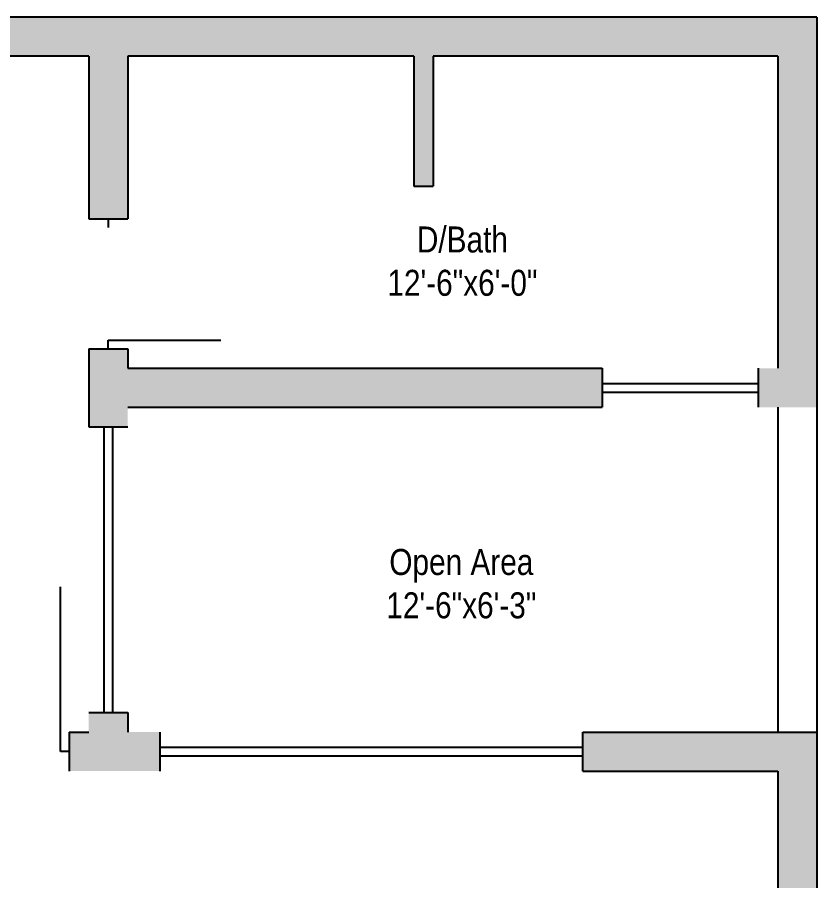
# Model space of a CAD drawing. Extents: x 9 to 378, y 7 to 556.
# Drawn here: x 194 to 378.5, y 357.1 to 556.4 of the extents above; entities that cross this region are included whole.
import ezdxf

# ---------------------------------------------------------------- set-up
doc = ezdxf.new("R2010")
doc.units = 0
doc.header["$MEASUREMENT"] = 0
for name, color, linetype in [('DOORS', 42, 'CONTINUOUS'), ('LABELS', 7, 'CONTINUOUS'), ('LINE', 7, 'CONTINUOUS'), ('WINDOWS', 140, 'CONTINUOUS')]:
    doc.layers.add(name, color=color, linetype=linetype)
doc.styles.add('TECH', font='technic_.ttf', dxfattribs={"height": 5})

msp = doc.modelspace()

# ---------------------------------------------------------------- hatches: boundary and pattern name
at = {"layer": 'LINE'}
h = msp.add_hatch(color=4, dxfattribs=at)
h.paths.add_polyline_path([(9.49, 556.36), (9.49, 26.92), (18.49, 26.92), (18.49, 193.42), (36.49, 193.42), (36.49, 202.42), (18.49, 202.42), (18.49, 382.36), (163.99, 382.36), (163.99, 391.36), (18.49, 391.36), (18.49, 547.36), (210.49, 547.36), (210.49, 509.86), (219.49, 509.86), (219.49, 547.36), (285.49, 547.36), (285.49, 517.36), (289.99, 517.36), (289.99, 547.36), (369.49, 547.36), (369.49, 475.36), (364.99, 475.36), (364.99, 466.36), (378.49, 466.36), (378.49, 556.36)])
h.paths.add_polyline_path([(219.49, 475.36), (219.49, 479.86), (210.49, 479.86), (210.49, 461.86), (219.49, 461.86), (219.49, 466.36), (328.99, 466.36), (328.99, 475.36)], flags=17)
h.paths.add_polyline_path([(226.99, 382.36), (226.99, 391.36), (219.49, 391.36), (219.49, 395.86), (210.49, 395.86), (210.49, 391.36), (205.99, 391.36), (205.99, 382.36)], flags=17)
h.paths.add_polyline_path([(121.99, 193.42), (121.99, 202.42), (103.99, 202.42), (103.99, 193.42)], flags=17)
h.paths.add_polyline_path([(180.49, 52.42), (243.49, 52.42), (243.49, 61.42), (189.49, 61.42), (189.49, 86.92), (180.49, 86.92)], flags=17)
h.paths.add_polyline_path([(180.49, 158.92), (189.49, 158.92), (189.49, 193.42), (193.99, 193.42), (193.99, 202.42), (175.99, 202.42), (175.99, 193.42), (180.49, 193.42)], flags=17)
h.paths.add_polyline_path([(369.49, 193.42), (369.49, 61.42), (315.49, 61.42), (315.49, 52.42), (378.49, 52.42), (378.49, 391.36), (324.49, 391.36), (324.49, 382.36), (369.49, 382.36), (369.49, 248.92), (241.99, 248.92), (241.99, 323.92), (232.99, 323.92), (232.99, 244.42), (369.49, 244.42), (369.49, 202.42), (229.99, 202.42), (229.99, 193.42)], flags=0)

# ---------------------------------------------------------------- linework, layer by layer
at = {"layer": 'DOORS'}
for p, q in [((214.99, 509.86), (214.99, 507.86)), ((214.99, 479.86), (214.99, 481.86)), ((214.99, 481.86), (240.99, 481.86)), ((203.99, 386.86), (203.99, 424.86)), ((205.99, 386.86), (203.99, 386.86))]:
    msp.add_line(p, q, dxfattribs=at)
at = {"layer": 'LINE'}
for p, q in [((378.49, 556.36), (9.49, 556.36)), ((378.49, 556.36), (378.49, 466.36)), ((210.49, 547.36), (18.49, 547.36)), ((210.49, 547.36), (210.49, 509.86)), ((285.49, 547.36), (219.49, 547.36)), ((219.49, 547.36), (219.49, 509.86)), ((285.49, 547.36), (285.49, 517.36)), ((369.49, 547.36), (289.99, 547.36)), ((289.99, 547.36), (289.99, 517.36)), ((369.49, 547.36), (369.49, 475.36)), ((285.49, 517.36), (289.99, 517.36)), ((210.49, 509.86), (219.49, 509.86)), ((210.49, 479.86), (219.49, 479.86)), ((210.49, 479.86), (210.49, 461.86)), ((219.49, 479.86), (219.49, 475.36)), ((219.49, 475.36), (328.99, 475.36)), ((219.49, 466.36), (328.99, 466.36)), ((205.99, 391.36), (210.49, 391.36)), ((205.99, 391.36), (205.99, 382.36)), ((324.49, 391.36), (378.49, 391.36)), ((378.49, 391.36), (378.49, 52.42)), ((324.49, 382.36), (369.49, 382.36)), ((369.49, 382.36), (369.49, 248.92))]:
    msp.add_line(p, q, dxfattribs=at)
at = {"layer": 'LINE', "color": 8}
for p, q in [((369.49, 466.36), (369.49, 391.36)), ((378.49, 466.36), (378.49, 391.36))]:
    msp.add_line(p, q, dxfattribs=at)
at = {"layer": 'WINDOWS'}
for p, q in [((328.99, 475.36), (328.99, 466.36)), ((364.99, 475.36), (364.99, 466.36)), ((328.99, 471.86), (364.99, 471.86)), ((328.99, 469.86), (364.99, 469.86)), ((210.49, 461.86), (219.49, 461.86)), ((213.99, 461.86), (213.99, 395.86)), ((215.99, 461.86), (215.99, 395.86)), ((210.49, 395.86), (219.49, 395.86)), ((219.49, 395.86), (219.49, 391.36)), ((226.99, 382.36), (226.99, 391.36)), ((324.49, 382.36), (324.49, 391.36)), ((324.49, 382.36), (324.49, 391.36)), ((226.99, 387.86), (324.49, 387.86)), ((226.99, 385.86), (324.49, 385.86))]:
    msp.add_line(p, q, dxfattribs=at)

# ---------------------------------------------------------------- texts
at = {"layer": 'LABELS', "char_height": 6, "attachment_point": 2, "style": 'TECH'}
for s, insert in [('D/Bath\\P12\'-6"x6\'-0"', (296.72, 508.07)), ('Open Area\\P12\'-6"x6\'-3"', (296.47, 433.63))]:
    msp.add_mtext(s, dxfattribs=dict(at, insert=insert))

doc.saveas('drawing.dxf')
